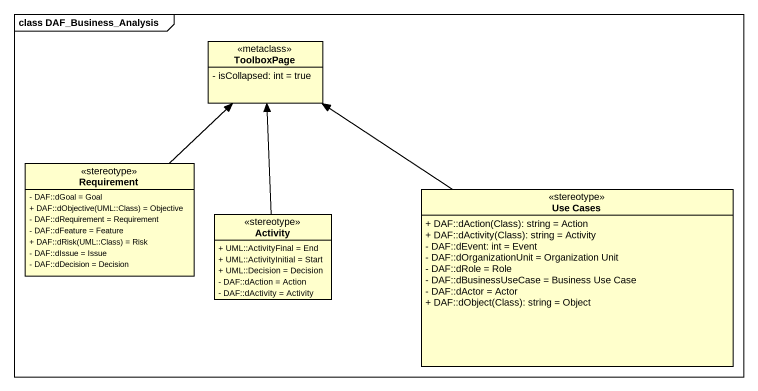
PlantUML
@startuml
mainframe class DAF_Business_Analysis
hide circle
hide empty members
skinparam classAttributeIconSize 0
class ToolboxPage <<metaclass>> {
  - isCollapsed: int = true
}
class Requirement <<stereotype>> {
  - DAF::dGoal = Goal
  {field} + DAF::dObjective(UML::Class) = Objective
  - DAF::dRequirement = Requirement
  - DAF::dFeature = Feature
  {field} + DAF::dRisk(UML::Class) = Risk
  - DAF::dIssue = Issue
  - DAF::dDecision = Decision
}
class "Use Cases" as Use_Cases <<stereotype>> {
  {field} + DAF::dAction(Class): string = Action
  {field} + DAF::dActivity(Class): string = Activity
  - DAF::dEvent: int = Event
  - DAF::dOrganizationUnit = Organization Unit
  - DAF::dRole = Role
  - DAF::dBusinessUseCase = Business Use Case
  - DAF::dActor = Actor
  {field} + DAF::dObject(Class): string = Object
}
class Activity <<stereotype>> {
  + UML::ActivityFinal = End
  + UML::ActivityInitial = Start
  + UML::Decision = Decision
  - DAF::dAction = Action
  - DAF::dActivity = Activity
}
Requirement -up-> ToolboxPage
Use_Cases -up-> ToolboxPage
Activity -up-> ToolboxPage
@enduml
